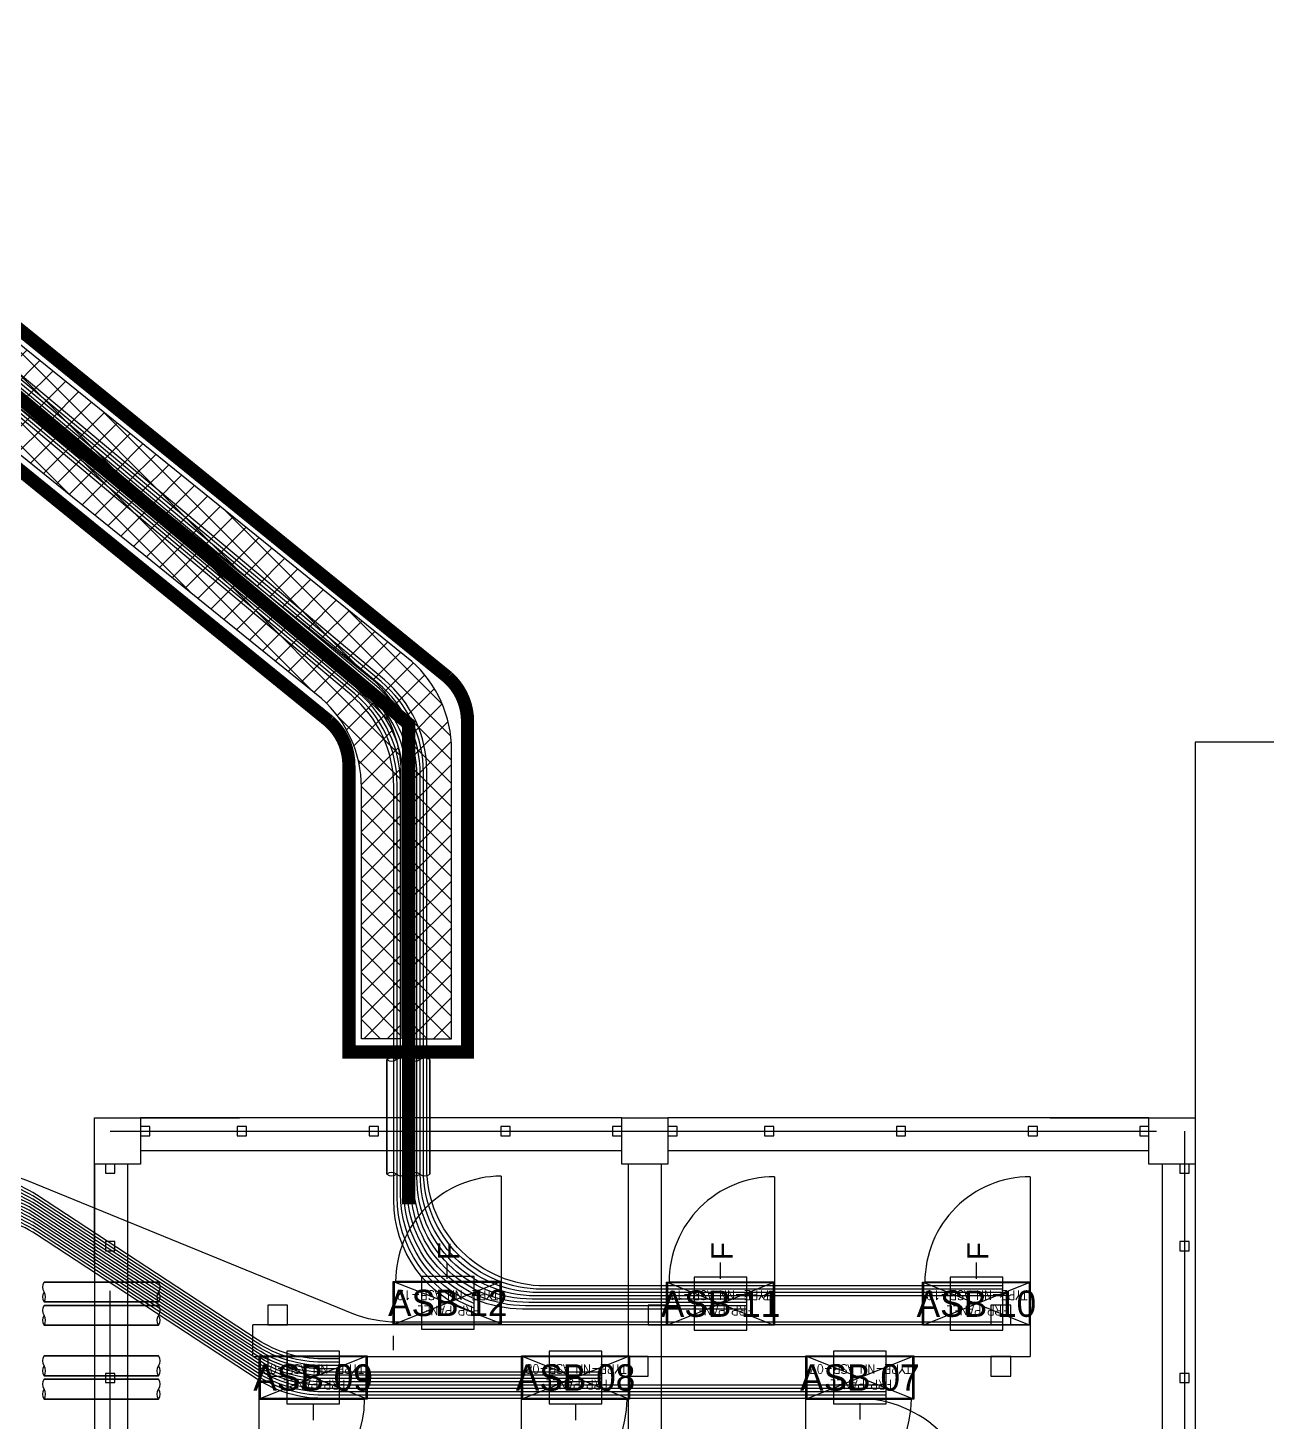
# Model space of a CAD drawing. Header units: metres. Extents: x 530603 to 531186, y 2673304 to 2673572.
# Drawn here: x 530947.39 to 530956.79, y 2673412.79 to 2673423.37 of the extents above; entities that cross this region are included whole.
import ezdxf
from ezdxf.enums import TextEntityAlignment as Align

# ---------------------------------------------------------------- set-up
doc = ezdxf.new("R2010")
doc.units = ezdxf.units.M
for name, pattern in [('DASHED', [0.75, 0.5, -0.25]), ('DASHED2', [0.375, 0.25, -0.125]), ('HIDDEN', [0.375, 0.25, -0.125]), ('PHANTOM', [63.50000000000001, 31.75, -6.35, 6.35, -6.35, 6.35, -6.35])]:
    doc.linetypes.add(name, pattern=pattern)
for name, color, linetype in [('1', 5, 'Continuous'), ('300mm Hume Pipe', 74, 'Continuous'), ('Excavation', 7, 'Continuous'), ('IDT', 7, 'Continuous'), ('LT Cable(AG) INV to LT Panel BL-19', 2, 'Continuous'), ('Trench (AC)-BL19', 14, 'Continuous')]:
    doc.layers.add(name, color=color, linetype=linetype)
doc.styles.add('Arial', font='arial.ttf')
doc.styles.add('RomanS', font='romans.shx')
doc.styles.get("Standard").update_dxf_attribs({"font": 'Adani Regular.ttf'})
doc.linetypes.add('FOUNDATION LAYOUT$0$FENCELINE1', pattern='A,6.35,-2.54,[133,ltypeshp.shx,S=2.54,R=0,X=-2.54,Y=0],-2.54,25.4', length=36.83)

# ---------------------------------------------------------------- blocks, each defined once
blk = doc.blocks.new('ASB')
at = {"layer": '1', "color": 5}
blk.add_lwpolyline([(-0.2, -0.2), (0.2, -0.2), (0.2, 0.2), (-0.2, 0.2)], close=True, dxfattribs=at)
at = {"layer": '1', "color": 7}
blk.add_attdef('ID', text='', height=0.2, dxfattribs=at).set_placement((0, 0), align=Align.MIDDLE_CENTER)
blk = doc.blocks.new('IDT')
at = {"layer": 'IDT', "color": 8, "linetype": 'PHANTOM', "ltscale": 0.25}
for p, q in [((33.78305947702646, 18.31032447560767), (33.78305947702646, 9.160324475607581)), ((25.63305947702636, 9.160324475607581), (25.63305947702636, 16.03532447560758)), ((33.78305947702646, 9.160324475607581), (25.63305947702636, 9.160324475607581))]:
    blk.add_line(p, q, dxfattribs=at)
at = {"layer": 'IDT', "color": 8}
for p, q in [((25.55203310577579, 9.410145771028397), (25.55203310577579, 12.06014577102826)), ((25.80203310577579, 9.410145771028397), (25.80203310577579, 12.06014577102826)), ((29.60203310577552, 9.410145771028397), (29.60203310577552, 12.06014577102826)), ((29.85203310577552, 9.410145771028397), (29.85203310577552, 12.06014577102826)), ((33.6520331057757, 9.410145771028397), (33.6520331057757, 12.06014577102826)), ((33.9020331057757, 9.410145771028397), (33.9020331057757, 12.06014577102826)), ((27.68603310577581, 11.1931585117926), (28.50403310577556, 11.1931585117926)), ((27.68603310577581, 10.86615851179261), (27.68603310577581, 11.1931585117926)), ((27.69503310577582, 10.86965851179264), (27.69503310577582, 11.18965851179257)), ((27.69503310577582, 11.18965851179257), (28.49503310577555, 11.18965851179257)), ((28.49503310577555, 11.18965851179257), (27.69503310577582, 10.86965851179264)), ((28.49503310577555, 10.86965851179264), (27.69503310577582, 11.18965851179257)), ((28.49503310577555, 11.18965851179257), (28.49503310577555, 10.86965851179264)), ((28.50403310577556, 11.1931585117926), (28.50403310577556, 10.86615851179261)), ((29.8430331057755, 11.19316355596482), (30.66103310577572, 11.19316355596482)), ((29.8430331057755, 10.86616355596482), (29.8430331057755, 11.19316355596482)), ((29.85203310577552, 10.86966355596462), (29.85203310577552, 11.18966355596478)), ((29.85203310577552, 11.18966355596478), (30.6520331057757, 11.18966355596478)), ((30.6520331057757, 11.18966355596478), (29.85203310577552, 10.86966355596462)), ((30.6520331057757, 10.86966355596462), (29.85203310577552, 11.18966355596478)), ((30.6520331057757, 11.18966355596478), (30.6520331057757, 10.86966355596462)), ((30.66103310577572, 11.19316355596482), (30.66103310577572, 10.86616355596482)), ((31.83392632624444, 11.19316355596482), (32.65192632624419, 11.19316355596482)), ((31.83392632624444, 10.86616355596482), (31.83392632624444, 11.19316355596482)), ((31.84292632624445, 10.86966355596462), (31.84292632624445, 11.18966355596478)), ((31.84292632624445, 11.18966355596478), (32.64292632624418, 11.18966355596478)), ((31.84292632624445, 10.86966355596462), (32.64292632624418, 11.18966355596478)), ((31.84292632624445, 11.18966355596478), (32.64292632624418, 10.86966355596485)), ((32.64292632624418, 11.18966355596478), (32.64292632624418, 10.86966355596485)), ((32.65192632624419, 11.19316355596482), (32.65192632624419, 10.86616355596482)), ((25.59805947702651, 11.06854747735485), (25.59805947702651, 10.99854747735469)), ((25.66805947702622, 11.06854747735485), (25.59805947702651, 11.06854747735485)), ((25.66805947702622, 10.99854747735469), (25.66805947702622, 11.06854747735485)), ((26.95103310577568, 11.01965851179273), (26.95103310577568, 10.86965851179264)), ((27.10103310577577, 11.01965851179273), (26.95103310577568, 11.01965851179273)), ((27.10103310577577, 10.86965851179264), (27.10103310577577, 11.01965851179273)), ((29.70203310577588, 11.01965851179273), (29.70203310577588, 10.86965851179264)), ((29.85203310577597, 11.01965851179273), (29.70203310577588, 11.01965851179273)), ((29.85203310577597, 10.86965851179264), (29.85203310577597, 11.01965851179273)), ((32.4369263262445, 11.0196585117925), (32.4369263262445, 10.86965851179264)), ((32.58692632624414, 11.0196585117925), (32.4369263262445, 11.0196585117925)), ((32.58692632624414, 10.86965851179264), (32.58692632624414, 11.0196585117925)), ((33.7480594770266, 11.06854747735485), (33.7480594770266, 10.99854747735469)), ((33.81805947702631, 11.06854747735485), (33.7480594770266, 11.06854747735485)), ((33.81805947702631, 10.99854747735469), (33.81805947702631, 11.06854747735485)), ((25.59805947702651, 10.99854747735469), (25.66805947702622, 10.99854747735469)), ((33.7480594770266, 10.99854747735469), (33.81805947702631, 10.99854747735469)), ((32.69924909500176, 10.86966355596462), (26.80203310577579, 10.86965851179286)), ((26.95103310577568, 10.86965851179264), (27.10103310577577, 10.86965851179264)), ((28.50403310577556, 10.86615851179261), (27.68603310577581, 10.86615851179261)), ((28.49503310577555, 10.86965851179264), (27.69503310577582, 10.86965851179264)), ((29.70203310577588, 10.86965851179264), (29.85203310577597, 10.86965851179264)), ((30.66103310577572, 10.86616355596482), (29.8430331057755, 10.86616355596482)), ((30.6520331057757, 10.86966355596462), (29.85203310577552, 10.86966355596462)), ((31.63518662643108, 10.71242244929829), (31.63518662643108, 10.8226436008905)), ((32.65192632624419, 10.86616355596482), (31.83392632624444, 10.86616355596482)), ((32.64292632624418, 10.86966355596485), (31.84292632624445, 10.86966355596462)), ((32.4369263262445, 10.86965851179264), (32.58692632624414, 10.86965851179264)), ((32.69925243467858, 10.86966355596758), (32.69925243467858, 10.62966355685978)), ((26.80203310577579, 10.6331585126876), (27.62003310577555, 10.6331585126876)), ((26.80203310577579, 10.3061585126876), (26.80203310577579, 10.6331585126876)), ((26.80203310577579, 10.62966355685978), (32.69924909500176, 10.62966355685978)), ((26.81103310577581, 10.30965851268763), (26.81103310577581, 10.62965851268757)), ((26.81103310577581, 10.62965851268757), (27.61103310577553, 10.62965851268757)), ((27.61103310577553, 10.62965851268757), (26.81103310577581, 10.30965851268763)), ((27.61103310577553, 10.30965851268763), (26.81103310577581, 10.62965851268757)), ((26.95103310577568, 10.62965851268757), (26.95103310577568, 10.6296585126878)), ((26.95103310577568, 10.62965851268757), (26.95103310577568, 10.47965851268748)), ((27.10103310577577, 10.62965851268757), (26.95103310577568, 10.62965851268757)), ((27.10103310577577, 10.47965851268748), (27.10103310577577, 10.62965851268757)), ((27.61103310577553, 10.62965851268757), (27.61103310577553, 10.30965851268763)), ((27.62003310577555, 10.6331585126876), (27.62003310577555, 10.3061585126876)), ((28.7430331057756, 10.6331585126876), (29.56103310577581, 10.6331585126876)), ((28.7430331057756, 10.3061585126876), (28.7430331057756, 10.6331585126876)), ((28.75203310577561, 10.30965851268763), (28.75203310577561, 10.62965851268757)), ((28.75203310577561, 10.62965851268757), (29.55203310577579, 10.62965851268757)), ((29.55203310577579, 10.62965851268757), (28.75203310577561, 10.30965851268763)), ((29.55203310577579, 10.30965851268763), (28.75203310577561, 10.62965851268757)), ((29.55203310577579, 10.62965851268757), (29.55203310577579, 10.30965851268763)), ((29.55203310577579, 10.62965851268757), (29.55203310577579, 10.47965851268748)), ((29.70203310577588, 10.62965851268757), (29.55203310577579, 10.62965851268757)), ((29.56103310577581, 10.6331585126876), (29.56103310577581, 10.3061585126876)), ((29.70203310577588, 10.47965851268748), (29.70203310577588, 10.62965851268757)), ((30.81703310577566, 10.62928158855436), (31.63503310577542, 10.62928158855436)), ((30.81703310577566, 10.30228158855437), (30.81703310577566, 10.62928158855436)), ((30.82603310577568, 10.3057815885544), (30.82603310577568, 10.62578158855433)), ((30.82603310577568, 10.62578158855433), (31.62603310577586, 10.62578158855433)), ((30.82603310577568, 10.3057815885544), (31.62603310577586, 10.62578158855433)), ((30.82603310577568, 10.61801765194389), (31.62603310577586, 10.3057815885544)), ((31.62603310577586, 10.62578158855433), (31.62603310577586, 10.3057815885544)), ((31.63503310577542, 10.62928158855436), (31.63503310577542, 10.30228158855437)), ((32.4369263262445, 10.62965851268757), (32.4369263262445, 10.47965851268748)), ((32.58692632624414, 10.62965851268757), (32.4369263262445, 10.62965851268757)), ((32.58692632624414, 10.47965851268748), (32.58692632624414, 10.62965851268757)), ((26.95103310577568, 10.47965851268748), (27.10103310577577, 10.47965851268748)), ((29.55203310577579, 10.47965851268748), (29.70203310577588, 10.47965851268748)), ((32.4369263262445, 10.47965851268748), (32.58692632624414, 10.47965851268748)), ((27.62003310577555, 10.3061585126876), (26.80203310577579, 10.3061585126876)), ((27.61103310577553, 10.30965851268763), (26.81103310577581, 10.30965851268763)), ((29.56103310577581, 10.3061585126876), (28.7430331057756, 10.3061585126876)), ((29.55203310577579, 10.30965851268763), (28.75203310577561, 10.30965851268763)), ((31.63503310577542, 10.30228158855437), (30.81703310577566, 10.30228158855437)), ((31.62603310577586, 10.3057815885544), (30.82603310577568, 10.3057815885544)), ((25.59805947702651, 10.06854747735485), (25.59805947702651, 9.998547477354691)), ((25.66805947702622, 10.06854747735485), (25.59805947702651, 10.06854747735485)), ((25.66805947702622, 9.998547477354691), (25.66805947702622, 10.06854747735485)), ((33.7480594770266, 10.06854747735485), (33.7480594770266, 9.998547477354691)), ((33.81805947702631, 10.06854747735485), (33.7480594770266, 10.06854747735485)), ((33.81805947702631, 9.998547477354691), (33.81805947702631, 10.06854747735485)), ((25.59805947702651, 9.998547477354691), (25.66805947702622, 9.998547477354691)), ((33.7480594770266, 9.998547477354691), (33.81805947702631, 9.998547477354691)), ((25.59805947702651, 9.480145771028333), (25.59805947702651, 9.410145771028397)), ((25.66805947702622, 9.480145771028333), (25.59805947702651, 9.480145771028333)), ((25.66805947702622, 9.410145771028397), (25.66805947702622, 9.480145771028333)), ((33.7480594770266, 9.480145771028333), (33.7480594770266, 9.410145771028397)), ((33.81805947702631, 9.480145771028333), (33.7480594770266, 9.480145771028333)), ((33.81805947702631, 9.410145771028397), (33.81805947702631, 9.480145771028333)), ((25.55203310577579, 9.06014577102826), (25.55203310577579, 9.410145771028397)), ((25.55203310577579, 9.410145771028397), (25.9020331057757, 9.410145771028397)), ((25.59805947702651, 9.410145771028397), (25.66805947702622, 9.410145771028397)), ((25.9020331057757, 9.410145771028397), (25.9020331057757, 9.06014577102826)), ((25.9020331057757, 9.31014577102826), (29.55203310577579, 9.31014577102826)), ((29.55203310577579, 9.06014577102826), (29.55203310577579, 9.410145771028397)), ((29.55203310577579, 9.410145771028397), (29.9020331057757, 9.410145771028397)), ((29.9020331057757, 9.410145771028397), (29.9020331057757, 9.06014577102826)), ((29.9020331057757, 9.31014577102826), (33.55203310577579, 9.31014577102826)), ((33.55203310577579, 9.06014577102826), (33.55203310577579, 9.410145771028397)), ((33.55203310577579, 9.410145771028397), (33.9020331057757, 9.410145771028397)), ((33.7480594770266, 9.410145771028397), (33.81805947702631, 9.410145771028397)), ((33.9020331057757, 9.410145771028397), (33.9020331057757, 9.06014577102826)), ((25.9020331057757, 9.195324475607663), (25.9020331057757, 9.1253244756075)), ((25.97203310577586, 9.195324475607663), (25.9020331057757, 9.195324475607663)), ((25.9020331057757, 9.1253244756075), (25.97203310577586, 9.1253244756075)), ((25.97203310577586, 9.1253244756075), (25.97203310577586, 9.195324475607663)), ((26.7480594770266, 9.195324475607663), (26.7480594770266, 9.1253244756075)), ((26.81805947702631, 9.195324475607663), (26.7480594770266, 9.195324475607663)), ((26.7480594770266, 9.1253244756075), (26.81805947702631, 9.1253244756075)), ((26.81805947702631, 9.1253244756075), (26.81805947702631, 9.195324475607663)), ((27.7480594770266, 9.195324475607663), (27.7480594770266, 9.1253244756075)), ((27.81805947702631, 9.195324475607663), (27.7480594770266, 9.195324475607663)), ((27.7480594770266, 9.1253244756075), (27.81805947702631, 9.1253244756075)), ((27.81805947702631, 9.1253244756075), (27.81805947702631, 9.195324475607663)), ((28.7480594770266, 9.195324475607663), (28.7480594770266, 9.1253244756075)), ((28.81805947702631, 9.195324475607663), (28.7480594770266, 9.195324475607663)), ((28.7480594770266, 9.1253244756075), (28.81805947702631, 9.1253244756075)), ((28.81805947702631, 9.1253244756075), (28.81805947702631, 9.195324475607663)), ((29.48220577756118, 9.195324475607663), (29.48220577756118, 9.1253244756075)), ((29.55220577756089, 9.195324475607663), (29.48220577756118, 9.195324475607663)), ((29.48220577756118, 9.1253244756075), (29.55220577756089, 9.1253244756075)), ((29.55220577756089, 9.1253244756075), (29.55220577756089, 9.195324475607663)), ((29.9020331057757, 9.195324475607663), (29.9020331057757, 9.1253244756075)), ((29.97203310577586, 9.195324475607663), (29.9020331057757, 9.195324475607663)), ((29.9020331057757, 9.1253244756075), (29.97203310577586, 9.1253244756075)), ((29.97203310577586, 9.1253244756075), (29.97203310577586, 9.195324475607663)), ((30.7480594770266, 9.195324475607663), (30.7480594770266, 9.1253244756075)), ((30.81805947702631, 9.195324475607663), (30.7480594770266, 9.195324475607663)), ((30.7480594770266, 9.1253244756075), (30.81805947702631, 9.1253244756075)), ((30.81805947702631, 9.1253244756075), (30.81805947702631, 9.195324475607663)), ((31.7480594770266, 9.195324475607663), (31.7480594770266, 9.1253244756075)), ((31.81805947702631, 9.195324475607663), (31.7480594770266, 9.195324475607663)), ((31.7480594770266, 9.1253244756075), (31.81805947702631, 9.1253244756075)), ((31.81805947702631, 9.1253244756075), (31.81805947702631, 9.195324475607663)), ((32.7480594770266, 9.195324475607663), (32.7480594770266, 9.1253244756075)), ((32.81805947702631, 9.195324475607663), (32.7480594770266, 9.195324475607663)), ((32.7480594770266, 9.1253244756075), (32.81805947702631, 9.1253244756075)), ((32.81805947702631, 9.1253244756075), (32.81805947702631, 9.195324475607663)), ((33.48203310577563, 9.195324475607663), (33.48203310577563, 9.1253244756075)), ((33.55203310577579, 9.195324475607663), (33.48203310577563, 9.195324475607663)), ((33.48203310577563, 9.1253244756075), (33.55203310577579, 9.1253244756075)), ((33.55203310577579, 9.1253244756075), (33.55203310577579, 9.195324475607663)), ((25.9020331057757, 9.06014577102826), (25.55203310577579, 9.06014577102826)), ((25.9020331057757, 9.06014577102826), (29.55203310577579, 9.06014577102826)), ((29.9020331057757, 9.06014577102826), (29.55203310577579, 9.06014577102826)), ((29.9020331057757, 9.06014577102826), (33.55203310577579, 9.06014577102826)), ((33.9020331057757, 9.06014577102826), (33.55203310577579, 9.06014577102826))]:
    blk.add_line(p, q, dxfattribs=at)
at = {"layer": 'IDT', "color": 8, "linetype": 'DASHED', "ltscale": 5}
for p, q in [((28.50403310577556, 11.99315851179233), (28.50403310577556, 11.1931585117926)), ((30.66103310577617, 11.99316355596432), (30.66103310577617, 11.19316355596482)), ((32.65192632624419, 11.99316355596454), (32.65192632624419, 11.19316355596482)), ((28.46019748933739, 11.1931585117926), (27.70403310577584, 11.1931585117926)), ((28.50403310577556, 11.1931585117926), (28.46019748933739, 11.1931585117926)), ((30.61719748933754, 11.19316355596482), (29.86103310577644, 11.19316355596482)), ((30.66103310577617, 11.19316355596482), (30.61719748933754, 11.19316355596482)), ((32.60809070980602, 11.19316355596482), (31.85192632624447, 11.19316355596482)), ((32.65192632624419, 11.19316355596482), (32.60809070980602, 11.19316355596482)), ((26.80203310577579, 9.506158512688103), (26.80203310577579, 10.3061585126876)), ((26.80203310577579, 10.3061585126876), (26.84586872221396, 10.3061585126876)), ((26.84586872221396, 10.3061585126876), (27.60203310577552, 10.3061585126876)), ((28.7430331057756, 9.506158512688103), (28.7430331057756, 10.3061585126876)), ((28.7430331057756, 10.3061585126876), (28.78686872221377, 10.3061585126876)), ((28.78686872221377, 10.3061585126876), (29.54303310577532, 10.3061585126876)), ((30.81703310577566, 9.502281588554638), (30.81703310577566, 10.30228158855437)), ((30.81703310577566, 10.30228158855437), (30.86086872221384, 10.30228158855437)), ((30.86086872221384, 10.30228158855437), (31.61703310577539, 10.30228158855437))]:
    blk.add_line(p, q, dxfattribs=at)
at = {"layer": 'IDT', "color": 7}
for p, q in [((28.09503310577546, 11.27669120714529), (28.09503310577546, 11.34921367546428)), ((30.25203310577561, 11.28019625131731), (30.25203310577561, 11.35271871963653)), ((32.24292632624409, 11.28019625131731), (32.24292632624409, 11.35271871963653)), ((28.09503310577546, 11.22553543595552), (28.09503310577546, 11.27669120714529)), ((30.25203310577561, 11.22904048012754), (30.25203310577561, 11.28019625131731)), ((32.24292632624409, 11.22904048012776), (32.24292632624409, 11.28019625131731)), ((27.68603310577581, 11.1931585117926), (28.50403310577556, 11.1931585117926)), ((27.68603310577581, 10.86615851179261), (27.68603310577581, 11.1931585117926)), ((28.50403310577556, 11.1931585117926), (28.50403310577556, 10.86615851179261)), ((29.8430331057755, 11.19316355596482), (30.66103310577572, 11.19316355596482)), ((29.8430331057755, 10.86616355596482), (29.8430331057755, 11.19316355596482)), ((30.66103310577572, 11.19316355596482), (30.66103310577572, 10.86616355596482)), ((31.83392632624444, 11.19316355596482), (32.65192632624419, 11.19316355596482)), ((31.83392632624444, 10.86616355596482), (31.83392632624444, 11.19316355596482)), ((32.65192632624419, 11.19316355596482), (32.65192632624419, 10.86616355596482)), ((28.50403310577556, 10.86615851179261), (27.68603310577581, 10.86615851179261)), ((30.66103310577572, 10.86616355596482), (29.8430331057755, 10.86616355596482)), ((32.65192632624419, 10.86616355596482), (31.83392632624444, 10.86616355596482)), ((26.80203310577579, 10.6331585126876), (27.62003310577555, 10.6331585126876)), ((26.80203310577579, 10.3061585126876), (26.80203310577579, 10.6331585126876)), ((27.62003310577555, 10.6331585126876), (27.62003310577555, 10.3061585126876)), ((28.7430331057756, 10.6331585126876), (29.56103310577581, 10.6331585126876)), ((28.7430331057756, 10.3061585126876), (28.7430331057756, 10.6331585126876)), ((29.56103310577581, 10.6331585126876), (29.56103310577581, 10.3061585126876)), ((30.81703310577566, 10.62928158855436), (31.63503310577542, 10.62928158855436)), ((30.81703310577566, 10.30228158855437), (30.81703310577566, 10.62928158855436)), ((31.63503310577542, 10.62928158855436), (31.63503310577542, 10.30228158855437)), ((27.62003310577555, 10.3061585126876), (26.80203310577579, 10.3061585126876)), ((27.21103310577544, 10.28055006587385), (27.21103310577544, 10.22939429468408)), ((29.56103310577581, 10.3061585126876), (28.7430331057756, 10.3061585126876)), ((29.1520331057757, 10.28055006587385), (29.1520331057757, 10.22939429468408)), ((31.63503310577542, 10.30228158855437), (30.81703310577566, 10.30228158855437)), ((31.22603310577577, 10.28055511004584), (31.22603310577577, 10.22939933885607)), ((27.21103310577544, 10.22939429468408), (27.21103310577544, 10.15687182636486)), ((29.1520331057757, 10.22939429468408), (29.1520331057757, 10.15687182636486)), ((31.22603310577577, 10.22939933885607), (31.22603310577577, 10.15687687053685))]:
    blk.add_line(p, q, dxfattribs=at)
at = {"layer": 'IDT', "color": 124}
for p, q in [((34.28454869628402, 11.19321100944774), (33.41546722306956, 11.19321100944774)), ((33.41546722306956, 11.19321100944774), (34.28454869628402, 11.19321100944774)), ((33.41546722306956, 11.04321100944787), (34.28454869628402, 11.04321100944787)), ((34.28454869628402, 11.04321100944787), (33.41546722306956, 11.04321100944787)), ((34.28454869628584, 11.01616355596605), (33.41546722307137, 11.01616355596605)), ((33.41546722307137, 11.01616355596605), (34.28454869628584, 11.01616355596605)), ((33.41546722307137, 10.86616355596618), (34.28454869628584, 10.86616355596618)), ((34.28454869628584, 10.86616355596618), (33.41546722307137, 10.86616355596618)), ((34.28454869628402, 10.63321101034273), (33.41546722306956, 10.63321101034273)), ((33.41546722306956, 10.63321101034273), (34.28454869628402, 10.63321101034273)), ((33.41546722306956, 10.48321101034287), (34.28454869628402, 10.48321101034287)), ((34.28454869628402, 10.48321101034287), (33.41546722306956, 10.48321101034287)), ((34.28454869628584, 10.45616355686104), (33.41546722307137, 10.45616355686104)), ((33.41546722307137, 10.45616355686104), (34.28454869628584, 10.45616355686104)), ((33.41546722307137, 10.30616355686118), (34.28454869628584, 10.30616355686118)), ((34.28454869628584, 10.30616355686118), (33.41546722307137, 10.30616355686118)), ((31.3578251571378, 9.487376799342314), (31.3578251571378, 8.61829532612785)), ((31.3578251571378, 8.61829532612785), (31.3578251571378, 9.487376799342314)), ((31.50782515713789, 8.61829532612785), (31.50782515713789, 9.487376799342314)), ((31.50782515713789, 9.487376799342314), (31.50782515713789, 8.61829532612785)), ((31.53487261061926, 9.487376799344133), (31.53487261061926, 8.618295326129669)), ((31.53487261061926, 8.618295326129669), (31.53487261061926, 9.487376799344133)), ((31.68487261061935, 8.618295326129669), (31.68487261061935, 9.487376799344133)), ((31.68487261061935, 9.487376799344133), (31.68487261061935, 8.618295326129669))]:
    blk.add_line(p, q, dxfattribs=at)
at = {"layer": 'IDT', "color": 8, "linetype": 'HIDDEN', "ltscale": 2.5}
blk.add_line((26.80203310577579, 10.62966355685978), (26.80203292904551, 10.86965851179264), dxfattribs=at)
at = {"layer": 'IDT', "color": 8, "linetype": 'DASHED2', "ltscale": 5}
for p, q in [((25.55203310577579, 9.06014577102826), (25.55203310577579, 10.1601457710284)), ((33.9020331057757, 10.1601457710284), (33.9020331057757, 9.06014577102826)), ((26.6520331057757, 9.06014577102826), (25.55203310577579, 9.06014577102826)), ((33.9020331057757, 9.06014577102826), (32.80203310577579, 9.06014577102826))]:
    blk.add_line(p, q, dxfattribs=at)
at = {"layer": 'IDT', "color": 7, "linetype": 'FOUNDATION LAYOUT$0$FENCELINE1', "ltscale": 0.01}
blk.add_lwpolyline([(19.91065726106834, 22.48539390819508), (11.80103310577559, 22.48539390819508), (11.80103310577559, 6.210393908265019), (19.73137271900467, 6.210393908225001), (25.55203310577579, 6.210393908225001), (25.55203310577579, 9.06014577102826)], dxfattribs=at)
at = {"layer": 'IDT', "color": 8, "linetype": 'DASHED', "ltscale": 5}
for centre, start, end in [((28.50403310577556, 11.1931585117926), 90, 180), ((30.66103310577617, 11.19316355596482), 90, 180), ((32.65192632624419, 11.19316355596482), 90, 180), ((26.80203310577579, 10.3061585126876), 270, 0), ((28.7430331057756, 10.3061585126876), 270, 0), ((30.81703310577566, 10.30228158855437), 270, 0)]:
    blk.add_arc(centre, 0.7999999999996508, start, end, dxfattribs=at)
at = {"layer": 'IDT', "color": 124}
for centre, radius, start, end in [((33.46528137758176, 11.15571100944828), 0.06235142331725626, 143.0276363458421, 216.9723636541578), ((33.46528137758449, 11.0807110094471), 0.06235142331974031, 143.0276363562435, 216.9723636280808), ((33.36565306855007, 11.15571100944715), 0.06235142332423081, 323.0276363719184, 36.97236362808165), ((34.33436285080396, 11.15571100944715), 0.06235142332423081, 143.0276363719183, 216.9723636280808), ((34.23473454177227, 11.15571100944828), 0.06235142331725626, 323.0276363458421, 36.9723636541579), ((34.23473454176909, 11.0807110094471), 0.06235142331974031, 323.0276363719184, 36.9723636437565), ((33.46528137758358, 10.97866355596659), 0.06235142331725626, 143.0276363458421, 216.9723636541578), ((33.36565306855189, 10.97866355596545), 0.06235142332423081, 323.0276363719184, 36.97236362808165), ((34.33436285080577, 10.97866355596545), 0.06235142332423081, 143.0276363719183, 216.9723636280808), ((34.23473454177409, 10.97866355596659), 0.06235142331725626, 323.0276363458421, 36.9723636541579), ((33.46528137758631, 10.90366355596541), 0.06235142331974031, 143.0276363562435, 216.9723636280808), ((34.23473454177091, 10.90366355596541), 0.06235142331974031, 323.0276363719184, 36.9723636437565), ((33.46528137758176, 10.59571101034328), 0.06235142331725626, 143.0276363458421, 216.9723636541578), ((33.36565306855007, 10.59571101034214), 0.06235142332423081, 323.0276363719184, 36.97236362808165), ((34.33436285080396, 10.59571101034214), 0.06235142332423081, 143.0276363719183, 216.9723636280808), ((34.23473454177227, 10.59571101034328), 0.06235142331725626, 323.0276363458421, 36.9723636541579), ((33.46528137758449, 10.5207110103421), 0.06235142331974031, 143.0276363562435, 216.9723636280808), ((34.23473454176909, 10.5207110103421), 0.06235142331974031, 323.0276363719184, 36.9723636437565), ((33.46528137758358, 10.41866355686159), 0.06235142331725626, 143.0276363458421, 216.9723636541578), ((33.46528137758631, 10.34366355686041), 0.06235142331974031, 143.0276363562435, 216.9723636280808), ((33.36565306855189, 10.41866355686045), 0.06235142332423081, 323.0276363719184, 36.97236362808165), ((34.33436285080577, 10.41866355686045), 0.06235142332423081, 143.0276363719183, 216.9723636280808), ((34.23473454177409, 10.41866355686159), 0.06235142331725626, 323.0276363458421, 36.9723636541579), ((34.23473454177091, 10.34366355686041), 0.06235142331974031, 323.0276363719184, 36.9723636437565), ((31.39532515713725, 9.43756264482738), 0.06235142331974176, 53.02763635368521, 126.9723636463148), ((31.47032515713798, 9.437562644830336), 0.06235142331725626, 53.02763635368521, 126.9723636463148), ((31.47032515713707, 9.537190953862023), 0.06235142332423227, 233.0276363536852, 306.9723636463148), ((31.57237261061871, 9.4375626448292), 0.06235142331974176, 53.02763635368521, 126.9723636463148), ((31.6473726106199, 9.437562644832155), 0.06235142331725626, 53.02763635368521, 126.9723636463148), ((31.64737261061853, 9.537190953863842), 0.06235142332423227, 233.0276363536852, 306.9723636463148), ((31.39532515713725, 8.668109480642784), 0.06235142331974176, 233.0276363536852, 306.9723636463148), ((31.47032515713707, 8.568481171608141), 0.06235142332423227, 53.02763635368521, 126.9723636463148), ((31.47032515713798, 8.668109480639828), 0.06235142331725626, 233.0276363536852, 306.9723636463148), ((31.57237261061871, 8.668109480644603), 0.06235142331974176, 233.0276363536852, 306.9723636463148), ((31.64737261061853, 8.56848117160996), 0.06235142332423227, 53.02763635368521, 126.9723636463148), ((31.6473726106199, 8.668109480641647), 0.06235142331725626, 233.0276363536852, 306.9723636463148)]:
    blk.add_arc(centre, radius, start, end, dxfattribs=at)
at = {"layer": 'IDT', "color": 7, "style": 'RomanS', "width": 0.9}
for s, p in [('FRP PANEL', (27.85184958396192, 11.04685574733401)), ('FRP PANEL', (30.00884958396207, 11.04686079150599)), ('FRP PANEL', (31.99974280443055, 11.04686079150622)), ('TYPE-NN ASB-07', (27.7076995839623, 10.93018908066722)), ('TYPE-NN ASB-08', (29.86469958396199, 10.93019412483943)), ('TYPE-NN ASB-09', (31.85709280443078, 10.93019412483943)), ('FRP PANEL', (26.96784958396191, 10.486855748229)), ('FRP PANEL', (28.90884958396217, 10.486855748229)), ('FRP PANEL', (30.98284958396223, 10.48686079240099)), ('TYPE-NN ASB-10', (26.82369958396228, 10.37018908156222)), ('TYPE-NN ASB-11', (28.7736995839621, 10.37018908156222)), ('TYPE-NN ASB-12', (30.83869958396215, 10.37019412573443))]:
    blk.add_text(s, height=0.07, dxfattribs=at).set_placement(p)
at = {"layer": 'IDT', "color": 7, "style": 'Arial'}
for p in [(27.11984584907739, 10.13972772747468), (29.06084584907765, 10.13972772747468), (31.13484584907772, 10.13973277164666)]:
    blk.add_text('F', height=0.16, rotation=270, dxfattribs=at).set_placement(p)

msp = doc.modelspace()

# ---------------------------------------------------------------- hatches: boundary and pattern name
at = {"layer": '300mm Hume Pipe'}
h = msp.add_hatch(dxfattribs=at)
h.set_pattern_fill('ANSI37', color=74)
h.set_pattern_definition([(45, (-1878.735999999568, -633.5958847771399), (-0.08838834764831845, 0.08838834764831845), []), (135, (-1878.735999999568, -633.5958847771399), (-0.08838834764831845, -0.08838834764831843), [])])
edge = h.paths.add_edge_path()
edge.add_line((530950.3022895745, 2673415.702823769), (530950.6022895743, 2673415.702823769))
edge.add_line((530950.6022895743, 2673415.702823769), (530950.6022895743, 2673417.89340423))
edge.add_arc((530949.7022895742, 2673417.89340423), 0.9000000001396984, 359.9999999703551, 408.3287436989939)
edge.add_line((530950.3006597072, 2673418.565678865), (530943.5865955845, 2673423.996073229))
edge.add_arc((530944.1849657175, 2673424.668347863), 0.8999999999295727, 179.9999999703551, 228.3287436989939, ccw=False)
edge.add_line((530943.2849657172, 2673424.668347864), (530943.2849657174, 2673437.615660809))
edge.add_line((530943.2849657174, 2673437.615660809), (530942.9849657175, 2673437.615660809))
edge.add_line((530942.9849657175, 2673437.615660809), (530942.9849657174, 2673424.533746683))
edge.add_arc((530943.8849657176, 2673424.533746682), 0.9000000001396984, 179.9999999703551, 228.3287436989939)
edge.add_line((530943.2865955846, 2673423.861472048), (530950.0006597075, 2673418.431077683))
edge.add_arc((530949.4022895744, 2673417.758803048), 0.900000000354808, 0, 48.32874371316751, ccw=False)
edge.add_line((530950.3022895745, 2673417.758803048), (530950.3022895745, 2673415.702823769))
edge = h.paths.add_edge_path()
edge.add_line((530942.900902846, 2673437.564433989), (530942.9009028459, 2673424.496030143))
edge.add_arc((530943.800902846, 2673424.496030143), 0.9000000001396984, 179.9999999703551, 228.3287436989939)
edge.add_line((530943.2025327131, 2673423.823755508), (530949.9165968358, 2673418.393361143))
edge.add_arc((530949.3182267029, 2673417.721086509), 0.9000000002774085, 0, 48.32874371870338, ccw=False)
edge.add_line((530950.218226703, 2673417.721086509), (530950.218226703, 2673415.702823769))
edge.add_line((530950.218226703, 2673415.702823769), (530949.918226703, 2673415.702823769))
edge.add_line((530949.918226703, 2673415.702823769), (530949.9182267028, 2673417.61128488))
edge.add_arc((530949.0182267027, 2673417.61128488), 0.9000000001396984, 0, 48.33614239672145)
edge.add_line((530949.6165100188, 2673418.283636777), (530942.90261953, 2673423.712322967))
edge.add_arc((530943.5009028461, 2673424.384674864), 0.9000000003814849, 180.0000000296449, 228.3361424164282, ccw=False)
edge.add_line((530942.600902846, 2673424.384674864), (530942.600902846, 2673437.615660809))
edge.add_line((530942.600902846, 2673437.615660809), (530942.900902846, 2673437.615660809))
edge.add_line((530942.900902846, 2673437.615660809), (530942.900902846, 2673437.564433989))

# ---------------------------------------------------------------- linework, layer by layer
at = {"layer": '300mm Hume Pipe', "color": 74}
for points in [[(530942.900902846, 2673437.564433989), (530942.9009028459, 2673424.496030143, 0.2140562423256003), (530943.2025327131, 2673423.823755508), (530949.9165968358, 2673418.393361143, -0.2140562423092027), (530950.218226703, 2673417.721086509), (530950.218226703, 2673415.702823769), (530949.918226703, 2673415.702823769), (530949.9182267028, 2673417.61128488, 0.2140900045463655), (530949.6165100188, 2673418.283636777), (530942.90261953, 2673423.712322967, -0.2140900045615197), (530942.600902846, 2673424.384674864), (530942.600902846, 2673437.615660809), (530942.900902846, 2673437.615660809), (530942.900902846, 2673437.564433989)], [(530950.3022895745, 2673415.702823769), (530950.6022895743, 2673415.702823769), (530950.6022895743, 2673417.89340423, 0.2140562423100663), (530950.3006597072, 2673418.565678865), (530943.5865955845, 2673423.996073229, -0.2140562423329815), (530943.2849657172, 2673424.668347864), (530943.2849657174, 2673437.615660809), (530942.9849657175, 2673437.615660809), (530942.9849657174, 2673424.533746683, 0.2140562423301491), (530943.2865955846, 2673423.861472048), (530950.0006597075, 2673418.431077683, -0.2140562423100663), (530950.3022895745, 2673417.758803048)]]:
    msp.add_lwpolyline(points, format="xyb", close=True, dxfattribs=at)
at = {"layer": 'Excavation', "color": 3, "const_width": 0.1}
msp.add_lwpolyline([(530950.277249313, 2673414.446681573), (530950.277249313, 2673418.091178434), (530943.0101913108, 2673424.180289827), (530943.0101913108, 2673437.839327884)], dxfattribs=at)
at = {"layer": 'LT Cable(AG) INV to LT Panel BL-19'}
for points in [[(530949.7523580415, 2673413.224872309), (530949.6207848182, 2673413.224872309, -0.1459494194311008), (530949.1277856333, 2673413.371910288), (530947.4532383237, 2673414.46831414, 0.1459494194468738), (530946.9602391387, 2673414.61535212), (530940.949284369, 2673414.61535212, -0.414213562373095), (530940.049284369, 2673415.51535212), (530940.049284369, 2673437.857046577, -0.01738324204465376), (530940.0514587299, 2673437.919569546), (530940.1071100078, 2673438.718718156, 0.01738324204709833), (530940.1092843687, 2673438.781241125), (530940.1092843687, 2673555.637169281, 0.414213562373095), (530939.2092843687, 2673556.53716928), (530670.1055845184, 2673556.53716928, -0.414213562373095), (530669.2055845184, 2673557.43716928), (530669.2055845184, 2673557.689769275)], [(530949.7523580415, 2673413.249872309), (530949.6207848182, 2673413.249872309, -0.1459494194311008), (530949.1277856333, 2673413.396910288), (530947.4532383237, 2673414.49331414, 0.1459494194468738), (530946.9602391387, 2673414.64035212), (530940.974284369, 2673414.64035212, -0.414213562373095), (530940.074284369, 2673415.54035212), (530940.074284369, 2673437.856177152, -0.01738324203528709), (530940.0764587299, 2673437.918700121), (530940.1321100078, 2673438.717848731, 0.01738324203737961), (530940.1342843687, 2673438.780371701), (530940.1342843687, 2673555.66216928, 0.414213562373095), (530939.2342843687, 2673556.56216928), (530767.2815845184, 2673556.56216928, -0.414213562373095), (530766.3815845184, 2673557.46216928), (530766.3815845184, 2673557.689769275)], [(530949.7523580415, 2673413.274872309), (530949.6207848182, 2673413.274872309, -0.1459494194311008), (530949.1277856333, 2673413.421910288), (530947.4532383237, 2673414.51831414, 0.1459494194468738), (530946.9602391387, 2673414.66535212), (530940.999284369, 2673414.66535212, -0.414213562373095), (530940.099284369, 2673415.56535212), (530940.099284369, 2673437.855307727, -0.01738324202592042), (530940.10145873, 2673437.917830696), (530940.1571100078, 2673438.716979307, 0.01738324202766067), (530940.1592843687, 2673438.779502276), (530940.1592843687, 2673555.68716928, 0.414213562373095), (530939.2592843687, 2673556.58716928), (530832.0655845184, 2673556.58716928, -0.414213562373095), (530831.1655845183, 2673557.48716928), (530831.1655845183, 2673557.689769275)], [(530951.743251262, 2673413.124872309), (530949.6207848182, 2673413.124872309, -0.1459494194311008), (530949.1277856333, 2673413.271910289), (530947.4532383244, 2673414.36831414, 0.1459494194468738), (530946.9602391394, 2673414.51535212), (530940.849284369, 2673414.51535212, -0.414213562373095), (530939.949284369, 2673415.41535212), (530939.949284369, 2673437.860524276, -0.01738324203528709), (530939.9514587299, 2673437.923047245), (530940.0071100078, 2673438.722195855, 0.01738324203737961), (530940.0092843687, 2673438.784718825), (530940.0092843687, 2673525.53716928, 0.414213562373095), (530939.1092843687, 2673526.43716928), (530670.1055845184, 2673526.43716928, -0.414213562373095), (530669.2055845184, 2673527.33716928), (530669.2055845184, 2673527.689769275)], [(530951.743251262, 2673413.149872309), (530949.6207848182, 2673413.149872309, -0.1459494194311008), (530949.1277856333, 2673413.296910289), (530947.4532383244, 2673414.39331414, 0.1459494194468738), (530946.9602391394, 2673414.54035212), (530940.874284369, 2673414.54035212, -0.414213562373095), (530939.974284369, 2673415.44035212), (530939.974284369, 2673437.859654851, -0.01738324202592042), (530939.97645873, 2673437.92217782), (530940.0321100078, 2673438.721326431, 0.01738324202766067), (530940.0342843687, 2673438.7838494), (530940.0342843687, 2673525.56216928, 0.414213562373095), (530939.1342843687, 2673526.46216928), (530767.2815845184, 2673526.46216928, -0.414213562373095), (530766.3815845184, 2673527.36216928), (530766.3815845184, 2673527.689769275)], [(530951.743251262, 2673413.174872309), (530949.6207848182, 2673413.174872309, -0.1459494194311008), (530949.1277856333, 2673413.321910289), (530947.4532383244, 2673414.41831414, 0.1459494194468738), (530946.9602391394, 2673414.56535212), (530940.8992843691, 2673414.56535212, -0.414213562373095), (530939.999284369, 2673415.465352119), (530939.999284369, 2673437.858785427, -0.01738324200166094), (530940.00145873, 2673437.921308396), (530940.0571100077, 2673438.720457006, 0.01738324200215713), (530940.0592843686, 2673438.782979975), (530940.0592843688, 2673525.58716928, 0.4142135623734837), (530939.1592843687, 2673526.48716928), (530864.4575845184, 2673526.48716928, -0.414213562373095), (530863.5575845183, 2673527.38716928), (530863.5575845183, 2673527.689769275)], [(530949.7523580415, 2673413.199872309), (530949.6207848182, 2673413.199872309, -0.1459494194311008), (530949.1277856333, 2673413.346910289), (530947.4532383237, 2673414.44331414, 0.1459494194468738), (530946.9602391387, 2673414.59035212), (530940.924284369, 2673414.59035212, -0.414213562373095), (530940.024284369, 2673415.49035212), (530940.024284369, 2673437.857916001, -0.01738324203528709), (530940.0264587299, 2673437.920438971), (530940.0821100078, 2673438.719587581, 0.01738324203737961), (530940.0842843687, 2673438.78211055), (530940.0842843687, 2673525.612169281, 0.414213562373095), (530939.1842843686, 2673526.512169281), (530929.2415845183, 2673526.512169281, -0.414213562373095), (530928.3415845183, 2673527.41216928), (530928.3415845183, 2673527.689769275)], [(530953.9002512619, 2673413.074872309), (530949.6207848182, 2673413.074872309, -0.1459494194311008), (530949.1277856333, 2673413.221910289), (530947.4532383244, 2673414.31831414, 0.1459494194468738), (530946.9602391394, 2673414.46535212), (530940.799284369, 2673414.46535212, -0.414213562373095), (530939.899284369, 2673415.36535212), (530939.899284369, 2673437.862263125, -0.01738324206891314), (530939.9014587299, 2673437.924786095), (530939.9571100079, 2673438.723934705, 0.01738324207271713), (530939.9592843688, 2673438.786457675), (530939.9592843687, 2673502.987169281, 0.4142135623725711), (530939.0592843686, 2673503.887169281), (530864.4575845184, 2673503.887169281, -0.414213562373095), (530863.5575845183, 2673504.78716928), (530863.5575845183, 2673505.189769275)], [(530951.743251262, 2673413.099872309), (530949.6207848182, 2673413.099872309, -0.1459494194311008), (530949.1277856333, 2673413.246910289), (530947.4532383244, 2673414.34331414, 0.1459494194468738), (530946.9602391394, 2673414.49035212), (530940.824284369, 2673414.49035212, -0.414213562373095), (530939.924284369, 2673415.39035212), (530939.924284369, 2673437.861393701, -0.01738324204465376), (530939.9264587299, 2673437.92391667), (530939.9821100078, 2673438.72306528, 0.01738324204709833), (530939.9842843687, 2673438.78558825), (530939.9842843687, 2673503.012169281, 0.414213562373095), (530939.0842843687, 2673503.91216928), (530929.2415845183, 2673503.91216928, -0.414213562373095), (530928.3415845183, 2673504.81216928), (530928.3415845183, 2673505.189769275)], [(530953.9002512619, 2673413.02487231), (530949.6207848182, 2673413.02487231, -0.1459494194311008), (530949.1277856333, 2673413.171910289), (530947.4532383251, 2673414.26831414, 0.1459494194468738), (530946.9602391401, 2673414.41535212), (530940.749284369, 2673414.41535212, -0.414213562373095), (530939.849284369, 2673415.31535212), (530939.849284369, 2673437.864001975, -0.01738324202592042), (530939.85145873, 2673437.926524945), (530939.9071100078, 2673438.725673555, 0.01738324202766067), (530939.9092843687, 2673438.788196524), (530939.9092843687, 2673472.93716928, 0.414213562373095), (530939.0092843687, 2673473.83716928), (530864.4575845184, 2673473.83716928, -0.414213562373095), (530863.5575845183, 2673474.73716928), (530863.5575845183, 2673475.189769275)], [(530953.9002512619, 2673413.049872309), (530949.6207848182, 2673413.049872309, -0.1459494194311008), (530949.1277856333, 2673413.196910289), (530947.4532383251, 2673414.29331414, 0.1459494194468738), (530946.9602391401, 2673414.44035212), (530940.7742843691, 2673414.44035212, -0.414213562373095), (530939.874284369, 2673415.340352119), (530939.874284369, 2673437.86313255, -0.01738324203528709), (530939.87645873, 2673437.92565552), (530939.9321100079, 2673438.72480413, 0.01738324203737961), (530939.9342843688, 2673438.7873271), (530939.9342843688, 2673472.96216928, 0.414213562373095), (530939.0342843687, 2673473.86216928), (530929.2415845183, 2673473.86216928, -0.414213562373095), (530928.3415845183, 2673474.76216928), (530928.3415845183, 2673475.189769275)], [(530954.584251262, 2673411.62806992), (530954.584251262, 2673412.07487231, 0.4142135623503636), (530953.684251262, 2673412.97487231), (530949.6207848182, 2673412.97487231, -0.1459494194311008), (530949.1277856333, 2673413.121910289), (530947.4532383251, 2673414.21831414, 0.1459494194468738), (530946.9602391401, 2673414.36535212), (530940.699284369, 2673414.36535212, -0.414213562373095), (530939.799284369, 2673415.26535212), (530939.799284369, 2673437.865740825, -0.01738324204465376), (530939.8014587299, 2673437.928263795), (530939.8571100078, 2673438.727412404, 0.01738324204709833), (530939.8592843687, 2673438.789935374), (530939.8592843687, 2673450.387169281, 0.414213562373095), (530938.9592843687, 2673451.28716928), (530864.4575845184, 2673451.28716928, -0.414213562373095), (530863.5575845183, 2673452.18716928), (530863.5575845183, 2673452.689769275)], [(530953.9002512619, 2673412.99987231), (530949.6207848182, 2673412.99987231, -0.1459494194311008), (530949.1277856333, 2673413.146910289), (530947.4532383251, 2673414.24331414, 0.1459494194468738), (530946.9602391401, 2673414.39035212), (530940.724284369, 2673414.39035212, -0.414213562373095), (530939.824284369, 2673415.29035212), (530939.824284369, 2673437.8648714, -0.01738324203528709), (530939.8264587299, 2673437.92739437), (530939.8821100078, 2673438.726542979, 0.01738324203737961), (530939.8842843687, 2673438.789065949), (530939.8842843687, 2673450.41216928, 0.414213562373095), (530938.9842843687, 2673451.31216928), (530929.2415845183, 2673451.31216928, -0.414213562373095), (530928.3415845183, 2673452.21216928), (530928.3415845183, 2673452.689769275)]]:
    msp.add_lwpolyline(points, format="xyb", dxfattribs=at)
at = {"layer": 'LT Cable(AG) INV to LT Panel BL-19', "color": 5}
for points in [[(530954.784251262, 2673413.552819067), (530950.1885684829, 2673413.552819067, -0.09730836221591892), (530949.8480545633, 2673413.619722272), (530947.3923503999, 2673414.623448915, 0.09730836218327511), (530947.0518364804, 2673414.69035212), (530941.0242843691, 2673414.69035212, -0.414213562373095), (530940.124284369, 2673415.590352119), (530940.124284369, 2673437.854438302, -0.01738324203528709), (530940.12645873, 2673437.916961272), (530940.1821100079, 2673438.716109882, 0.01738324203737961), (530940.1842843688, 2673438.778632851), (530940.1842843688, 2673555.71216928, 0.414213562373095), (530939.2842843687, 2673556.61216928), (530929.2415845183, 2673556.61216928, -0.414213562373095), (530928.3415845183, 2673557.51216928), (530928.3415845183, 2673557.689769275)], [(530950.7741633111, 2673413.626021101, -0.3208878519964671), (530950.1647493129, 2673414.477819067), (530950.1647493129, 2673417.61860989, 0.2218784995244559), (530949.8427748102, 2673418.30845518), (530943.2196658135, 2673423.857997848, -0.2218784995264163), (530942.8976913107, 2673424.547843138), (530942.8976913107, 2673437.78361197, 0.02749323466849628), (530942.8922572075, 2673437.882363457), (530942.8022184718, 2673438.698002645, -0.02749323466908003), (530942.7967843686, 2673438.796754132), (530942.7967843685, 2673555.64966928, -0.4142135623733846), (530943.6967843685, 2673556.54966928), (530988.8489842184, 2673556.54966928, 0.414213562373095), (530989.7489842185, 2673557.44966928), (530989.7489842185, 2673557.689769275)], [(530950.7741633112, 2673413.659963518, -0.3127718508640413), (530950.1897493129, 2673414.502819067), (530950.1897493129, 2673417.63027825, 0.2218784995343309), (530949.8677748101, 2673418.32012354), (530943.2446658136, 2673423.869666207, -0.2218784995345846), (530942.9226913108, 2673424.559511497), (530942.9226913108, 2673437.784987672, 0.02749323468239645), (530942.9172572076, 2673437.883739159), (530942.8272184718, 2673438.699378346, -0.02749323468377139), (530942.8217843686, 2673438.798129833), (530942.8217843685, 2673555.62466928, -0.4142135623733847), (530943.7217843685, 2673556.52466928), (531053.6329842184, 2673556.52466928, 0.414213562373095), (531054.5329842184, 2673557.42466928), (531054.5329842184, 2673557.689769275)], [(530950.7741633112, 2673413.694751737, -0.3046031397464514), (530950.214749313, 2673414.527819067), (530950.214749313, 2673417.641946609, 0.2218784995244559), (530949.8927748102, 2673418.331791899), (530943.2696658135, 2673423.881334567, -0.2218784995264163), (530942.9476913108, 2673424.571179857), (530942.9476913108, 2673437.786363374, 0.02749323466849628), (530942.9422572076, 2673437.88511486), (530942.8522184718, 2673438.700754048, -0.02749323466908003), (530942.8467843686, 2673438.799505535), (530942.8467843685, 2673555.59966928, -0.4142135623733848), (530943.7467843685, 2673556.49966928), (531150.8089842184, 2673556.49966928, 0.414213562373095), (531151.7089842184, 2673557.39966928), (531151.7089842184, 2673557.689769275)], [(530952.8432512619, 2673413.652819067), (530951.139749313, 2673413.652819067, -0.4142135623503636), (530950.239749313, 2673414.552819067), (530950.239749313, 2673417.653614968, 0.2218784995244559), (530949.9177748102, 2673418.343460258), (530943.2946658136, 2673423.893002925, -0.2218784995264163), (530942.9726913108, 2673424.582848215), (530942.9726913108, 2673437.787739075, 0.02749323466849628), (530942.9672572076, 2673437.886490562), (530942.8772184718, 2673438.70212975, -0.02749323466899537), (530942.8717843686, 2673438.800881236), (530942.8717843685, 2673525.574669281, -0.4142135623734839), (530943.7717843686, 2673526.47466928), (531021.2409842184, 2673526.47466928, 0.414213562373095), (531022.1409842185, 2673527.37466928), (531022.1409842185, 2673527.689769275)], [(530952.8432512619, 2673413.677819067), (530951.164749313, 2673413.677819067, -0.4142135623503636), (530950.264749313, 2673414.577819067), (530950.264749313, 2673417.665283327, 0.2218784995244559), (530949.9427748102, 2673418.355128617), (530943.3196658136, 2673423.904671285, -0.2218784995264163), (530942.9976913108, 2673424.594516575), (530942.9976913108, 2673437.789114777, 0.02749323471387595), (530942.9922572076, 2673437.887866264), (530942.9022184717, 2673438.703505451, -0.02749323471729002), (530942.8967843686, 2673438.802256938), (530942.8967843686, 2673525.549669281, -0.414213562373095), (530943.7967843686, 2673526.449669281), (531118.4169842184, 2673526.449669281, 0.414213562373095), (531119.3169842184, 2673527.34966928), (531119.3169842184, 2673527.689769275)], [(530952.8432512619, 2673413.702819067), (530951.1897493129, 2673413.702819067, -0.4142135623503636), (530950.2897493129, 2673414.602819066), (530950.2897493129, 2673417.676951686, 0.2218784995244559), (530949.9677748102, 2673418.366796976), (530943.3446658135, 2673423.916339644, -0.2218784995264163), (530943.0226913107, 2673424.606184934), (530943.0226913107, 2673437.790490477, 0.02749323462311661), (530943.0172572077, 2673437.889241964), (530942.9272184718, 2673438.704881154, -0.02749323462435956), (530942.9217843687, 2673438.803632641), (530942.9217843685, 2673503.02466928, -0.4142135623741422), (530943.8217843685, 2673503.92466928), (531021.2409842184, 2673503.92466928, 0.414213562373095), (531022.1409842185, 2673504.82466928), (531022.1409842185, 2673505.189769275)], [(530952.8432512619, 2673413.727819066), (530951.214749313, 2673413.727819066, -0.4142135623503636), (530950.3147493129, 2673414.627819066), (530950.3147493129, 2673417.688620045, 0.2218784995244559), (530949.9927748102, 2673418.378465335), (530943.3696658135, 2673423.928008003, -0.2218784995264163), (530943.0476913108, 2673424.617853293), (530943.0476913108, 2673437.79186618, 0.02749323466849628), (530943.0422572076, 2673437.890617667), (530942.9522184718, 2673438.706256854, -0.02749323466888027), (530942.9467843686, 2673438.805008341), (530942.9467843685, 2673502.99966928, -0.4142135623736189), (530943.8467843685, 2673503.89966928), (531118.4169842184, 2673503.89966928, 0.414213562373095), (531119.3169842184, 2673504.79966928), (531119.3169842184, 2673505.189769275)], [(530954.784251262, 2673413.752819066), (530951.239749313, 2673413.752819066, -0.4142135623503636), (530950.339749313, 2673414.652819066), (530950.339749313, 2673417.700288404, 0.2218784995244559), (530950.0177748102, 2673418.390133694), (530943.3946658135, 2673423.939676362, -0.2218784995264163), (530943.0726913108, 2673424.629521652), (530943.0726913108, 2673437.793241882, 0.02749323466849628), (530943.0672572076, 2673437.891993369), (530942.9772184718, 2673438.707632556, -0.02749323466932736), (530942.9717843686, 2673438.806384043), (530942.9717843686, 2673472.97466928, -0.414213562373095), (530943.8717843686, 2673473.87466928), (531021.2409842184, 2673473.87466928, 0.414213562373095), (531022.1409842185, 2673474.77466928), (531022.1409842185, 2673475.189769275)], [(530954.784251262, 2673413.777819066), (530951.264749313, 2673413.777819066, -0.4142135623503636), (530950.364749313, 2673414.677819066), (530950.364749313, 2673417.711956763, 0.2218784995145807), (530950.0427748102, 2673418.401802053), (530943.4196658136, 2673423.951344721, -0.2218784995160833), (530943.0976913108, 2673424.641190012), (530943.0976913108, 2673437.794617582, 0.02749323465459617), (530943.0922572077, 2673437.893369069), (530943.0022184717, 2673438.709008259, -0.02749323465852472), (530942.9967843686, 2673438.807759746), (530942.9967843686, 2673472.949669281, -0.414213562373095), (530943.8967843687, 2673473.84966928), (531118.4169842184, 2673473.84966928, 0.414213562373095), (531119.3169842184, 2673474.74966928), (531119.3169842184, 2673475.189769275)], [(530954.784251262, 2673413.802819066), (530951.289749313, 2673413.802819066, -0.4142135623503636), (530950.389749313, 2673414.702819066), (530950.389749313, 2673417.723625123, 0.2218784995244559), (530950.0677748102, 2673418.413470413), (530943.4446658136, 2673423.96301308, -0.2218784995264163), (530943.1226913108, 2673424.65285837), (530943.1226913108, 2673437.795993285, 0.02749323466849628), (530943.1172572076, 2673437.894744772), (530943.0272184719, 2673438.710383959, -0.02749323466932736), (530943.0217843687, 2673438.809135446), (530943.0217843687, 2673450.424669281, -0.414213562373095), (530943.9217843687, 2673451.324669281), (531021.2409842184, 2673451.324669281, 0.414213562373095), (531022.1409842185, 2673452.22466928), (531022.1409842185, 2673452.689769275)], [(530954.784251262, 2673413.827819066), (530951.3147493129, 2673413.827819066, -0.4142135623503636), (530950.4147493129, 2673414.727819066), (530950.4147493129, 2673417.735293481, 0.2218784995322623), (530950.09277481, 2673418.425138772), (530943.4696658137, 2673423.974681439, -0.2218784995301751), (530943.1476913108, 2673424.664526729), (530943.1476913107, 2673437.797368987, 0.02749323466628682), (530943.1422572075, 2673437.896120473), (530943.0522184718, 2673438.711759661, -0.02749323466932736), (530943.0467843686, 2673438.810511148), (530943.0467843686, 2673450.39966928, -0.414213562373095), (530943.9467843686, 2673451.29966928), (531118.4169842184, 2673451.29966928, 0.414213562373095), (531119.3169842184, 2673452.19966928), (531119.3169842184, 2673452.689769275)]]:
    msp.add_lwpolyline(points, format="xyb", dxfattribs=at)
at = {"layer": 'Trench (AC)-BL19', "const_width": 0.1}
msp.add_lwpolyline([(530949.6751516713, 2673418.110421294), (530942.6553954394, 2673423.81127801, -0.2124726228145605), (530942.5066116268, 2673424.145596434), (530942.5066116268, 2673437.71566081), (530943.4066116269, 2673437.71566081), (530943.406611627, 2673424.479768409, 0.2124726227902704), (530943.5553954397, 2673424.145449986), (530950.5751516712, 2673418.444593269, -0.212472622813343), (530950.723935484, 2673418.110274845), (530950.7239354838, 2673415.602823769), (530949.8239354838, 2673415.602823769), (530949.8239354838, 2673417.77610287, 0.2124726228154971)], format="xyb", close=True, dxfattribs=at)

# ---------------------------------------------------------------- block references
at = {"layer": '1'}
for p, values in [((530950.5741633112, 2673413.699152771), {'ID': 'ASB 12'}), ((530952.6432512619, 2673413.693311027), {'ID': 'ASB 11'}), ((530954.584251262, 2673413.693311027), {'ID': 'ASB 10'}), ((530949.5523580415, 2673413.133305984), {'ID': 'ASB 09'}), ((530951.543251262, 2673413.133305984), {'ID': 'ASB 08'}), ((530953.7002512619, 2673413.133311028), {'ID': 'ASB 07'})]:
    msp.add_blockref('ASB', p, dxfattribs=at).add_auto_attribs(values)
at = {"layer": 'IDT', "color": 8, "rotation": 180}
msp.add_blockref('IDT', (530981.7952843677, 2673424.16296954), dxfattribs=at)

doc.saveas('drawing.dxf')
